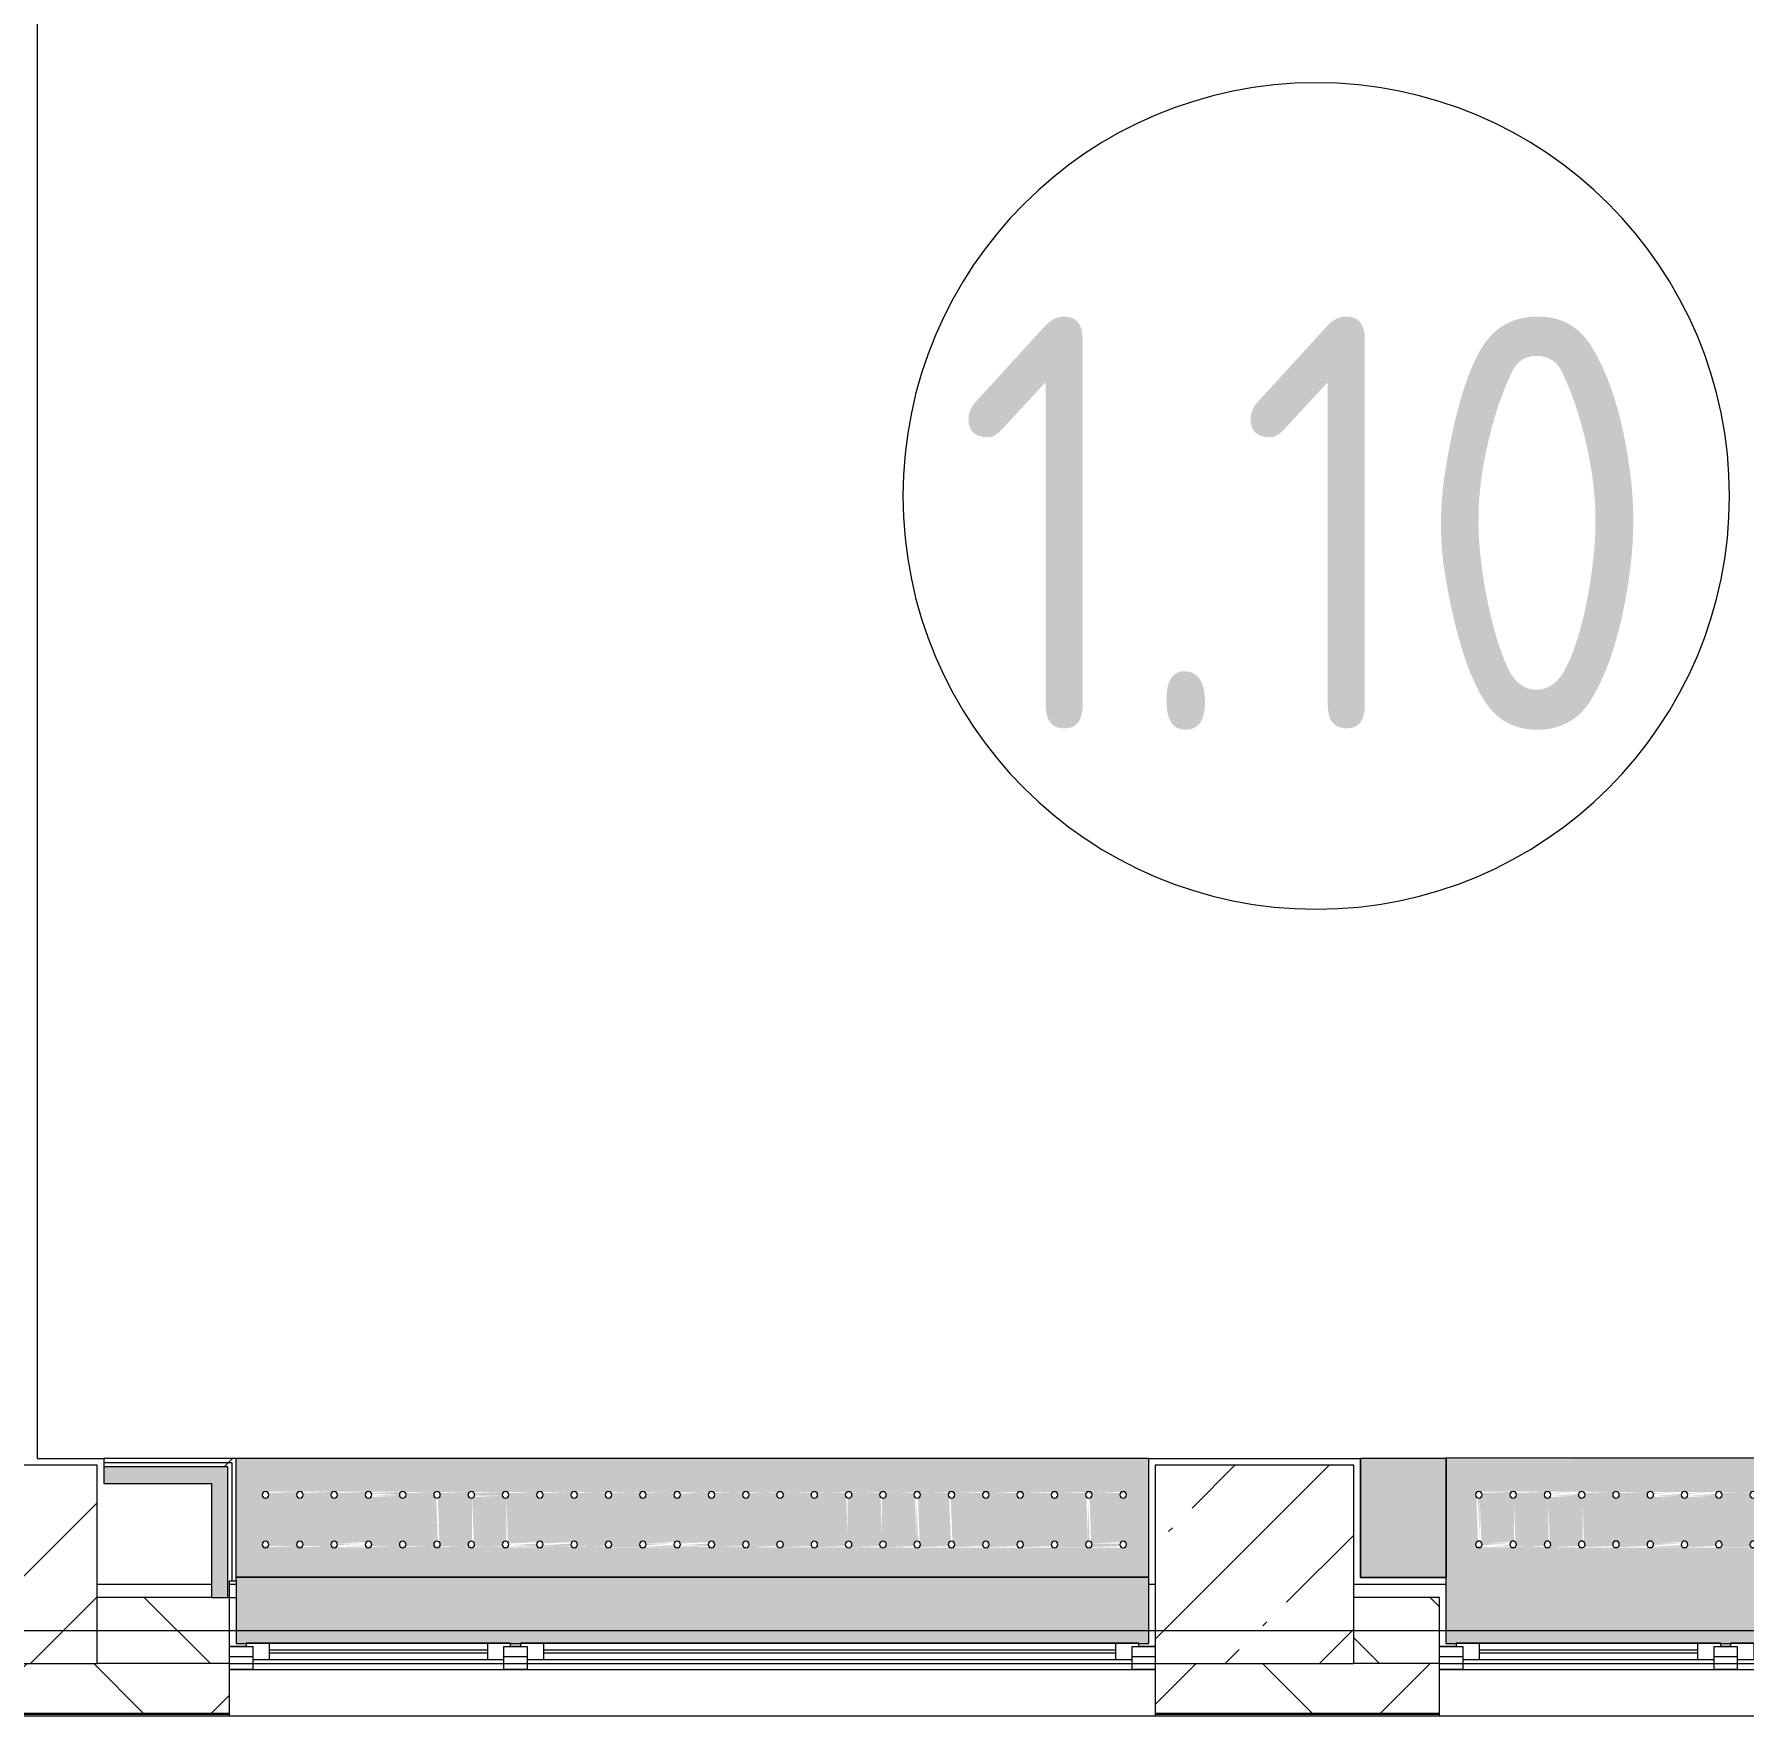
# Model space of a CAD drawing. Header units: millimetres. Extents: x 54725 to 263872, y -8553 to 29614.
# Drawn here: x 166481 to 171652, y -258 to 4829 of the extents above; entities that cross this region are included whole.
import ezdxf

# ---------------------------------------------------------------- set-up
doc = ezdxf.new("R2010")
doc.units = ezdxf.units.MM
for name, color, linetype, lineweight in [('A-AREA-IDEN', 7, 'Continuous', 9), ('A-GLAZ-2', 7, 'Continuous', 5), ('A-WALL', 7, 'Continuous', 9), ('A-WALL-4', 7, 'Continuous', 5), ('I-WALL-3', 7, 'Continuous', 5), ('S-COLS', 7, 'Continuous', 5), ('Знаки', 7, 'Continuous', 5), ('Оси', 7, 'Continuous', 9)]:
    doc.layers.add(name, color=color, linetype=linetype, lineweight=lineweight)
for name, color, linetype, lineweight, true_color in [('A-FLOR-1', 7, 'Continuous', 5, 0xaaaaaa), ('I-WALL-1', 7, 'Continuous', 5, 0xe7e7e7), ('I-WALL-2', 7, 'Continuous', 9, 0xe7e7e7), ('Знаки-3', 7, 'Continuous', 5, 0xd7cfbf)]:
    doc.layers.add(name, color=color, linetype=linetype, lineweight=lineweight, true_color=true_color)
doc.styles.add('GOST Common_3', font='GOST_Common.ttf', dxfattribs={"width": 0.9, "height": 1250})
pattern_1 = [(135, (136861.56, 0), (-176.7767, -176.7767), [])]
pattern_2 = [(45, (136861.56, 0), (-530.33, 530.33), []), (135, (136861.56, 0), (-530.33, -530.33), [])]

# ---------------------------------------------------------------- blocks, each defined once
blk = doc.blocks.new('BSC_Колонна _Прямоугольная - 600х600-V113-Общий план 1 этажа с размещением фрагментов 1_10-1_12')
at = {"layer": 'S-COLS'}
h = blk.add_hatch(dxfattribs=at)
h.set_pattern_fill('FP_70', color=256, style=0, pattern_type=2)
h.set_pattern_definition([(45, (-29509.74, -200), (-285.123, 285.123), []), (45, (-29224.6, -200), (-285.123, 285.123), [504.031, -100.806, 16.764, -84.042])])
h.paths.add_polyline_path([(300, -300), (300, 300), (-300, 300), (-300, -300), (-34.6, -300)])
for p, q in [((300, 300), (-300, 300)), ((-300, 300), (-300, -300)), ((300, -300), (300, 300)), ((-300, -300), (300, -300))]:
    blk.add_line(p, q, dxfattribs=at)
blk = doc.blocks.new('BSC_Колонна _Прямоугольная - 600х600-V145-Общий план 1 этажа с размещением фрагментов 1_10-1_12')
at = {"layer": 'S-COLS'}
h = blk.add_hatch(dxfattribs=at)
h.set_pattern_fill('FP_102', color=256, style=0, pattern_type=2)
h.set_pattern_definition([(45, (-33310, -200), (-285.123, 285.123), []), (45, (-33024.88, -200), (-285.123, 285.123), [504.031, -100.806, 16.764, -84.042])])
h.paths.add_polyline_path([(300, -300), (300, 300), (-300, 300), (-300, -300), (-164.1, -300)])
for p, q in [((300, 300), (-300, 300)), ((-300, 300), (-300, -300)), ((300, -300), (300, 300)), ((-300, -300), (300, -300))]:
    blk.add_line(p, q, dxfattribs=at)
blk = doc.blocks.new('120_Окно_СКБ_2Ст - 120_Окно_СКБ_2Ст 2100х2500 _мал створка справа_-V157-Общий план 1 этажа с размещением фрагментов 1_10-1_12')
at = {"layer": 'A-GLAZ-2'}
for p, q in [((-1050, -127), (-1050, -57)), ((-1050, -57), (-980, -57)), ((1050, -57), (-1050, -57)), ((-980, -57), (-980, -127)), ((150, -87), (-980, -87)), ((-980, -87), (-980, -127)), ((-930, -137), (-930, -87)), ((100, -137), (100, -87)), ((150, -127), (150, -57)), ((150, -57), (220, -57)), ((150, -127), (150, -87)), ((220, -57), (220, -127)), ((980, -87), (220, -87)), ((220, -87), (220, -127)), ((270, -137), (270, -87)), ((930, -137), (930, -87)), ((980, -127), (980, -57)), ((980, -57), (1050, -57)), ((980, -127), (980, -87)), ((1050, -57), (1050, -127)), ((-980, -127), (-1050, -127)), ((-1050, -127), (-1000, -127)), ((-980, -127), (-1000, -127)), ((-1000, -127), (-1000, -137)), ((-1000, -137), (170, -137)), ((170, -137), (-1000, -137)), ((-930, -107), (100, -107)), ((100, -117), (-930, -117)), ((220, -127), (150, -127)), ((170, -127), (150, -127)), ((170, -127), (200, -127)), ((170, -137), (170, -127)), ((220, -127), (200, -127)), ((200, -127), (200, -137)), ((200, -137), (1000, -137)), ((1000, -137), (200, -137)), ((270, -107), (930, -107)), ((930, -117), (270, -117)), ((1050, -127), (980, -127)), ((1000, -127), (980, -127)), ((1000, -127), (1050, -127)), ((1000, -137), (1000, -127))]:
    blk.add_line(p, q, dxfattribs=at)
blk = doc.blocks.new('120_Окно_СКБ_2Ст - 120_Окно_СКБ_2Ст 2800х2500_створка_-22445922-Общий план 1 этажа с размещением фрагментов 1_10-1_12')
at = {"layer": 'A-GLAZ-2'}
for p, q in [((-1400, -127), (-1400, -57)), ((-1400, -57), (-1330, -57)), ((1400, -57), (-1400, -57)), ((-1330, -57), (-1330, -127)), ((500, -87), (-1330, -87)), ((-1330, -87), (-1330, -127)), ((-1280, -137), (-1280, -87)), ((450, -137), (450, -87)), ((500, -127), (500, -57)), ((500, -57), (570, -57)), ((500, -127), (500, -87)), ((570, -57), (570, -127)), ((1330, -87), (570, -87)), ((570, -87), (570, -127)), ((620, -137), (620, -87)), ((1280, -137), (1280, -87)), ((1330, -127), (1330, -57)), ((1330, -57), (1400, -57)), ((1330, -127), (1330, -87)), ((1400, -57), (1400, -127)), ((-1330, -127), (-1400, -127)), ((-1400, -127), (-1350, -127)), ((-1330, -127), (-1350, -127)), ((-1350, -127), (-1350, -137)), ((-1350, -137), (520, -137)), ((520, -137), (-1350, -137)), ((-1280, -107), (450, -107)), ((450, -117), (-1280, -117)), ((570, -127), (500, -127)), ((520, -127), (500, -127)), ((520, -127), (550, -127)), ((520, -137), (520, -127)), ((570, -127), (550, -127)), ((550, -127), (550, -137)), ((550, -137), (1350, -137)), ((1350, -137), (550, -137)), ((620, -107), (1280, -107)), ((1280, -117), (620, -117)), ((1400, -127), (1330, -127)), ((1350, -127), (1330, -127)), ((1350, -127), (1400, -127)), ((1350, -137), (1350, -127))]:
    blk.add_line(p, q, dxfattribs=at)
blk = doc.blocks.new('Зашивка радиатора_ с перфорацией М4 - Зашивка радиатора_ с перфорацией М4-30943701-Общий план 1 этажа с размещением фрагментов 1_10-1_12')
at = {"layer": 'Знаки-3'}
blk.add_hatch(color=256, dxfattribs=at).paths.add_polyline_path([(-400, 380), (-430, 379), (-430, 180), (2330, 180), (2330, 380), (-400, 379)])
h = blk.add_hatch(color=256, dxfattribs=at)
h.paths.add_polyline_path([(462.9, 180), (-430, 180), (-430, -179.9), (2330, -179), (2330, 180), (987.3, 180)])
h.paths.add_polyline_path([(2024.1, 77.8), (2024.1, 82.9), (1939.7, 77.8)])
h.paths.add_polyline_path([(1835.9, -67.1), (1835.9, -72.2), (1920.3, -67.1)])
h.paths.add_polyline_path([(-258.4, 77.8), (-255.8, 87.4), (-258.9, 89), (-343.8, 85.4), (-342.8, 77.8)])
h.paths.add_polyline_path([(62.5, 90.4), (2249.9, 85.4), (2249.9, 75.4), (2241.2, 70.4), (2232.6, 75.4), (2232.6, 85.4), (2231.2, 89), (2146.2, 85.4), (2146.2, 75.4), (2137.5, 70.4), (2128.8, 75.4), (2128.8, 85.4), (2127.3, 89), (2042.4, 85.4), (2042.4, 75.4), (2033.7, 70.4), (2025.1, 75.4), (2024.1, 77.8), (1937.1, 73.3), (1927.4, 70.7), (1920.3, 77.8), (1924.7, 88.8), (1920, 89), (1834.9, 85.4), (1834.9, 75.4), (1826.2, 70.4), (1817.6, 75.4), (1817.6, 85.4), (1816.2, 89), (1731.2, 85.4), (1731.2, 75.4), (1722.5, 70.4), (1719.9, 70.7), (1725.1, -60), (1732.2, -67.1), (1727.8, -78.1), (1732.2, -78.3), (1817.6, -74.6), (1817.6, -64.6), (1826.2, -59.6), (1834.9, -64.6), (1836.2, -67), (1922.9, -62.6), (1932.6, -60), (1939.7, -67.1), (1935.3, -78.1), (1939.7, -78.3), (2025.1, -74.6), (2025.1, -64.6), (2033.7, -59.6), (2042.4, -64.6), (2042.4, -74.6), (2043.4, -78.3), (2128.8, -74.6), (2128.8, -64.6), (2137.5, -59.6), (2146.2, -64.6), (2146.2, -74.6), (2147.2, -78.3), (2232.6, -74.6), (2232.6, -64.6), (2241.2, -59.6), (2249.9, -64.6), (2249.9, -74.6), (2241.2, -79.6), (2238.7, -79.3), (-361.2, -74.6), (-361.2, -64.6), (-352.5, -59.6), (-343.8, -64.6), (-343.8, -74.6), (-342.5, -78.3), (-257.4, -74.6), (-257.4, -64.6), (-251.3, -60), (-255.8, 73.3), (-258.8, 77.8), (-345.4, 73.3), (-355.1, 70.7), (-362.2, 77.8), (-359.6, 87.4), (-349.9, 90), (-41.3, 90.4)])
h.paths.add_polyline_path([(902.2, 82.9), (902.2, 77.8), (986.6, 82.9)])
h.paths.add_polyline_path([(987.6, 89), (901.2, 85.4), (902.5, 83), (989.2, 87.4), (989.1, 89)])
h.paths.add_polyline_path([(1401.6, 89), (1316.2, 85.4), (1317.2, 77.8), (1401.6, 82.9), (1402.6, 89)])
h.paths.add_polyline_path([(1420.9, 82.9), (1420.9, 77.8), (1505.3, 82.9)])
h.paths.add_polyline_path([(1420.9, 89), (1419.9, 85.4), (1420.9, 82.9), (1507.9, 87.4), (1505, 89)])
h.paths.add_polyline_path([(1090.3, 77.8), (1090.3, 82.9), (1005.9, 77.8)])
h.paths.add_polyline_path([(272.6, 70.7), (267.4, 70.7), (272.6, -60)])
h.paths.add_polyline_path([(376.3, 70.7), (366.7, 73.3), (364.1, 82.9), (364.1, 89), (278.7, 85.4), (277.3, 73.7), (272.6, 70.7), (277.1, -62.6), (279.7, -72.2), (280, -78.3), (365.1, -74.6), (365.1, -64.6), (373.7, -59.6), (376.3, -60)])
h.paths.add_polyline_path([(480.1, 70.7), (470.4, 73.3), (467.8, 82.9), (467.8, 89), (382.4, 85.4), (382.4, 75.4), (376.3, 70.7), (380.8, -62.6), (383.4, -72.2), (383.7, -78.3), (468.8, -74.6), (468.8, -64.6), (477.5, -59.6), (480.1, -60)])
h.paths.add_polyline_path([(1524.7, -67.1), (1522.1, -76.7), (1524.7, -78.3), (1610.1, -74.6), (1609.1, -67.1)])
h.paths.add_polyline_path([(1616.2, -60), (1626.8, -63.9), (1628.4, -72.2), (1628.4, -78.3), (1713.8, -74.6), (1713.8, -64.6), (1719.9, -59.6), (1715.4, 73.3), (1712.8, 82.9), (1712.5, 89), (1627.4, 85.4), (1627.4, 75.4), (1618.7, 70.4), (1616.2, 70.7)])
h.paths.add_polyline_path([(1512.4, -60), (1522.1, -62.6), (1525, -67), (1611.7, -62.6), (1616.1, -59.6), (1611.2, 73.9), (1609.1, 82.9), (1608.1, 89), (1523.7, 85.4), (1523.7, 75.4), (1515, 70.4), (1512.4, 70.7)])
h.paths.add_polyline_path([(1109.7, 89), (1108.7, 85.4), (1108.7, 75.4), (1100, 70.4), (1091.3, 75.4), (1090.3, 77.8), (1003.3, 73.3), (993.7, 70.7), (986.2, 77.8), (899.6, 73.3), (889.9, 70.7), (882.8, 77.8), (885.4, 87.4), (882.8, 89), (797.4, 85.4), (797.4, 75.4), (788.7, 70.4), (780.1, 75.4), (780.1, 85.4), (779.1, 89), (693.7, 85.4), (693.7, 75.4), (685, 70.4), (676.3, 75.4), (676.3, 85.4), (675.3, 89), (589.9, 85.4), (589.9, 75.4), (581.2, 70.4), (572.6, 75.4), (572.6, 85.4), (571.6, 89), (486.2, 85.4), (485.8, 74.9), (480.1, 70.7), (484.6, -62.6), (487.2, -72.2), (487.5, -78.3), (572.6, -74.6), (572.6, -64.6), (581.2, -59.6), (589.9, -64.6), (589.9, -74.6), (591.2, -78.3), (676.3, -74.6), (676.3, -64.6), (685, -59.6), (693.7, -64.6), (693.7, -74.6), (695, -78.3), (780.1, -74.6), (780.1, -64.6), (788.7, -59.6), (797.4, -64.6), (797.4, -74.6), (798.7, -78.3), (883.8, -74.6), (883.8, -64.6), (892.5, -59.6), (901.2, -64.6), (901.2, -74.6), (902.5, -78.3), (986.7, -72.5), (987.6, -64.6), (996.2, -59.6), (1004.9, -64.6), (1004.9, -74.6), (1005.9, -78.3), (1091.3, -74.6), (1091.3, -64.6), (1100, -59.6), (1108.7, -64.6), (1108.7, -74.6), (1109.7, -78.3), (1195.1, -74.6), (1195.1, -64.6), (1203.7, -59.6), (1212.4, -64.6), (1212.4, -74.6), (1213.4, -78.3), (1298.8, -74.6), (1298.8, -64.6), (1307.5, -59.6), (1316.2, -64.6), (1316.2, -74.6), (1317.2, -78.3), (1402.6, -74.6), (1402.6, -64.6), (1411.2, -59.6), (1419.9, -64.6), (1419.9, -74.6), (1420.9, -78.3), (1506.3, -74.6), (1506.3, -64.6), (1512.4, -59.6), (1507.9, 73.3), (1505.3, 77.8), (1418.3, 73.3), (1408.7, 70.7), (1401.6, 77.8), (1314.6, 73.3), (1304.9, 70.7), (1297.8, 77.8), (1302.2, 88.8), (1297.5, 89), (1212.4, 85.4), (1212.4, 75.4), (1203.7, 70.4), (1195.1, 75.4), (1195.1, 85.4), (1193.7, 89), (1186.9, 89)])
h.paths.add_polyline_path([(-246.2, 70.7), (-251.3, 70.7), (-246.2, -60)])
h.paths.add_polyline_path([(-243.4, 89), (-240.1, 85.4), (-240.1, 75.4), (-246.2, 70.7), (-241.7, -62.6), (-239.1, -72.2), (-238.8, -78.3), (-153.7, -74.6), (-153.7, -64.6), (-145, -59.6), (-136.3, -64.6), (-136.3, -74.6), (-135, -78.3), (-49.9, -74.6), (-49.9, -64.6), (-41.3, -59.6), (-32.6, -64.6), (-32.6, -74.6), (-31.3, -78.3), (53.8, -74.6), (53.8, -64.6), (62.5, -59.6), (71.2, -64.6), (71.2, -74.6), (72.5, -78.3), (157.6, -74.6), (157.6, -64.6), (166.2, -59.6), (168.8, -60), (163.7, 70.7), (156.6, 77.8), (159.2, 87.4), (156.6, 89), (71.2, 85.4), (71.2, 75.4), (62.5, 70.4), (53.8, 75.4), (53.8, 85.4), (52.8, 89), (-32.6, 85.4), (-32.6, 75.4), (-41.3, 70.4), (-49.9, 75.4), (-49.9, 85.4), (-50.9, 89), (-136.3, 85.4), (-136.3, 75.4), (-145, 70.4), (-153.7, 75.4), (-153.7, 85.4), (-154.7, 89), (-241.7, 89)])
h.paths.add_polyline_path([(265, 89), (174.9, 85.4), (174.9, 75.4), (168.8, 70.7), (173.3, -62.6), (175.9, -72.2), (176.2, -78.3), (261.3, -74.6), (261.3, -64.6), (267.4, -60), (262.9, 73.3), (260.3, 82.9), (262.9, 87.4)])
h.paths.add_polyline_path([(1939.7, 89), (1938.7, 85.4), (1939.7, 82.9), (2026.7, 87.4), (2023.7, 89)])
h.paths.add_polyline_path([(1005.9, 89), (1004.9, 85.4), (1005.9, 82.9), (1092.9, 87.4), (1090, 89)])
h.paths.add_polyline_path([(1835.9, -72.2), (1835.9, -78.3), (1921.3, -74.6), (1920, -72.2)])
at = {"layer": 'Знаки'}
for p, q in [((-400, 380), (-430, 380)), ((-430, 380), (-430, 180)), ((1500, 380), (1470, 380)), ((2330, 380), (2300, 380)), ((2330, 191), (2330, 380)), ((-430, 180), (2330, 180)), ((2330.2, 180), (-430, 180)), ((-430, 180), (-430, -179.9)), ((-430, -179.9), (2330.2, -179.9))]:
    blk.add_line(p, q, dxfattribs=at)
for centre, start, end in [((-352.5, 80.4), 0, 180), ((-352.5, 80.4), 180, 0), ((-248.8, 80.4), 0, 180), ((-248.8, 80.4), 180, 0), ((-145, 80.4), 0, 180), ((-145, 80.4), 180, 0), ((-41.3, 80.4), 0, 180), ((-41.3, 80.4), 180, 0), ((62.5, 80.4), 0, 180), ((62.5, 80.4), 180, 0), ((166.2, 80.4), 0, 180), ((166.2, 80.4), 180, 0), ((270, 80.4), 0, 180), ((270, 80.4), 180, 360), ((373.7, 80.4), 0, 180), ((373.7, 80.4), 180, 0), ((477.5, 80.4), 0, 180), ((477.5, 80.4), 180, 360), ((581.2, 80.4), 0, 180), ((581.2, 80.4), 180, 0), ((685, 80.4), 0, 180), ((685, 80.4), 180, 0), ((788.7, 80.4), 0, 180), ((788.7, 80.4), 180, 360), ((892.5, 80.4), 0, 180), ((892.5, 80.4), 180, 0), ((996.2, 80.4), 0, 180), ((996.2, 80.4), 180, 360), ((1100, 80.4), 0, 180), ((1100, 80.4), 180, 0), ((1203.7, 80.4), 0, 180), ((1203.7, 80.4), 180, 0), ((1307.5, 80.4), 0, 180), ((1307.5, 80.4), 180, 360), ((1411.2, 80.4), 0, 180), ((1411.2, 80.4), 180, 0), ((1515, 80.4), 0, 180), ((1515, 80.4), 180, 0), ((1618.7, 80.4), 0, 180), ((1618.7, 80.4), 180, 0), ((1722.5, 80.4), 0, 180), ((1722.5, 80.4), 180, 0), ((1826.2, 80.4), 0, 180), ((1826.2, 80.4), 180, 360), ((1930, 80.4), 0, 180), ((1930, 80.4), 180, 0), ((2033.7, 80.4), 0, 180), ((2033.7, 80.4), 180, 0), ((2137.5, 80.4), 0, 180), ((2137.5, 80.4), 180, 0), ((2241.2, 80.4), 0, 180), ((2241.2, 80.4), 180, 0), ((-352.5, -69.6), 0, 180), ((-352.5, -69.6), 180, 0), ((-248.8, -69.6), 0, 180), ((-248.8, -69.6), 180, 0), ((-145, -69.6), 0, 180), ((-145, -69.6), 180, 0), ((-41.3, -69.6), 0, 180), ((-41.3, -69.6), 180, 0), ((62.5, -69.6), 0, 180), ((62.5, -69.6), 180, 0), ((166.2, -69.6), 0, 180), ((166.2, -69.6), 180, 0), ((270, -69.6), 0, 180), ((270, -69.6), 180, 0), ((373.7, -69.6), 0, 180), ((373.7, -69.6), 180, 0), ((477.5, -69.6), 0, 180), ((477.5, -69.6), 180, 0), ((581.2, -69.6), 0, 180), ((581.2, -69.6), 180, 0), ((685, -69.6), 0, 180), ((685, -69.6), 180, 0), ((788.7, -69.6), 0, 180), ((788.7, -69.6), 180, 0), ((892.5, -69.6), 0, 180), ((892.5, -69.6), 180, 0), ((996.2, -69.6), 0, 180), ((996.2, -69.6), 180, 0), ((1100, -69.6), 0, 180), ((1100, -69.6), 180, 0), ((1203.7, -69.6), 0, 180), ((1203.7, -69.6), 180, 0), ((1307.5, -69.6), 0, 180), ((1307.5, -69.6), 180, 0), ((1411.2, -69.6), 0, 180), ((1411.2, -69.6), 180, 0), ((1515, -69.6), 0, 180), ((1515, -69.6), 180, 0), ((1618.7, -69.6), 0, 180), ((1618.7, -69.6), 180, 0), ((1722.5, -69.6), 0, 180), ((1722.5, -69.6), 180, 0), ((1826.2, -69.6), 0, 180), ((1826.2, -69.6), 180, 0), ((1930, -69.6), 0, 180), ((1930, -69.6), 180, 0), ((2033.7, -69.6), 0, 180), ((2033.7, -69.6), 180, 0), ((2137.5, -69.6), 0, 180), ((2137.5, -69.6), 180, 0), ((2241.2, -69.6), 0, 180), ((2241.2, -69.6), 180, 0)]:
    blk.add_arc(centre, 10, start, end, dxfattribs=at)
blk = doc.blocks.new('Зашивка радиатора_ с перфорацией М5 - Зашивка радиатора_ с перфорацией М5-V264-Общий план 1 этажа с размещением фрагментов 1_10-1_12')
at = {"layer": 'Знаки-3'}
h = blk.add_hatch(color=256, dxfattribs=at)
h.paths.add_polyline_path([(888.4, 380), (888.4, 379.1), (-310, 380), (-310, -179.9), (1747.4, -176.7), (1750, 380), (918.4, 380)])
h.paths.add_polyline_path([(1338.7, 90.4), (1341.3, 90), (1658.7, 85.4), (1658.7, 75.4), (1652.6, 70.7), (1657.1, -62.6), (1659.7, -72.2), (1652.6, -79.3), (1647.4, -79.3), (-226.2, -74.6), (-226.2, -64.6), (-220.1, -59.6), (-224.6, 73.3), (-227.2, 82.9), (-220.1, 90), (-214.9, 90), (1333.5, 90.4)])
h.paths.add_polyline_path([(499.1, 77.8), (499.1, 82.9), (414.7, 77.8)])
h.paths.add_polyline_path([(-116.3, 70.7), (-123.4, 77.8), (-120.8, 87.4), (-123.8, 89), (-208.8, 85.4), (-209.7, 74.2), (-217.5, 70.4), (-220.1, 70.7), (-214.9, -60), (-207.6, -68.9), (-210.4, -76.7), (-207.5, -78.3), (-122.4, -74.6), (-122.4, -64.6), (-116.3, -59.6)])
h.paths.add_polyline_path([(-7.4, 70.7), (-17.1, 73.3), (-19.7, 82.9), (-20, 89), (-105.1, 85.4), (-105.1, 75.4), (-113.8, 70.4), (-116.3, 70.7), (-111.2, -60), (-104.1, -67.1), (-108.4, -78.1), (-103.6, -78.3), (-18.7, -74.6), (-18.7, -64.6), (-10, -59.6), (-7.4, -60)])
h.paths.add_polyline_path([(96.3, 70.7), (86.7, 73.3), (84.1, 82.9), (83.7, 89), (-1.3, 85.4), (-1.3, 75.4), (-7.4, 70.4), (-2.9, -62.6), (-0.3, -72.2), (0, -78.3), (85.1, -74.6), (85.1, -64.6), (93.7, -59.6), (96.3, -60)])
h.paths.add_polyline_path([(200.1, 70.7), (190.4, 73.3), (187.8, 82.9), (187.5, 89), (103.1, 83.6), (102.4, 75.4), (96.3, 70.4), (100.8, -62.6), (103.4, -72.2), (103.7, -78.3), (188.8, -74.6), (189.8, -63.3), (197.5, -59.6), (200.1, -60)])
h.paths.add_polyline_path([(725.9, -67.1), (723.3, -76.7), (730, -78.3), (811.3, -74.6), (810.3, -67.1)])
h.paths.add_polyline_path([(933.4, -67.1), (933.4, -72.2), (1017.8, -67.1)])
h.paths.add_polyline_path([(1037.2, -67.1), (1037.2, -72.2), (1121.6, -67.1)])
h.paths.add_polyline_path([(1348.4, -67.1), (1348.4, -72.2), (1432.8, -67.1)])
h.paths.add_polyline_path([(1647.4, -60), (1652.6, -60), (1647.4, 70.7)])
h.paths.add_polyline_path([(1640.3, 77.8), (1640.3, 82.9), (1555.9, 77.8)])
h.paths.add_polyline_path([(1543.7, -60), (1553.3, -62.6), (1555.9, -72.2), (1555.9, -78.3), (1641.3, -74.6), (1641.3, -64.6), (1647.4, -60), (1641.9, 74.6), (1640, 77.8), (1553.3, 73.3), (1543.7, 70.7)])
h.paths.add_polyline_path([(1439.9, -60), (1449.6, -62.6), (1452.2, -72.2), (1452.2, -78.3), (1537.6, -74.6), (1537.6, -64.6), (1543.7, -60), (1539.2, 73.3), (1536.6, 82.9), (1536.6, 89), (1451.2, 85.4), (1451.2, 75.4), (1442.5, 70.4), (1439.9, 70.7)])
h.paths.add_polyline_path([(1336.2, -60), (1345.8, -62.6), (1348.7, -67), (1435.4, -62.6), (1439.9, -60), (1435.4, 73.3), (1433.2, 83.7), (1432.8, 89), (1347.4, 85.4), (1347.4, 75.4), (1338.7, 70.4), (1336.2, 70.7)])
h.paths.add_polyline_path([(1121.6, 77.8), (1121.6, 82.9), (1037.2, 77.8)])
h.paths.add_polyline_path([(825.3, 89), (828.7, 85.4), (828.7, 75.4), (820, 70.4), (811.3, 75.4), (811.3, 85.4), (810.3, 89), (724.9, 85.4), (724.9, 75.4), (716.2, 70.4), (707.6, 75.4), (707.6, 85.4), (706.2, 89), (621.2, 85.4), (621.2, 75.4), (612.5, 70.4), (603.8, 75.4), (603.8, 85.4), (602.5, 89), (517.4, 85.4), (517.4, 75.4), (508.7, 70.4), (500.1, 75.4), (499.1, 77.8), (412.1, 73.3), (402.4, 70.7), (395.3, 77.8), (399.7, 88.8), (394.9, 89), (309.9, 85.4), (309.9, 75.4), (301.2, 70.4), (292.6, 75.4), (292.6, 85.4), (291.2, 89), (206.2, 85.4), (206.2, 75.4), (200.1, 70.4), (204.6, -62.6), (207.2, -72.2), (207.5, -78.3), (292.6, -74.6), (292.6, -64.6), (301.2, -59.6), (309.9, -64.6), (309.9, -74.6), (311.2, -78.3), (396.3, -74.6), (396.3, -64.6), (405, -59.6), (413.7, -64.6), (413.7, -74.6), (415, -78.3), (500.1, -74.6), (500.1, -64.6), (508.7, -59.6), (517.4, -64.6), (517.4, -74.6), (518.7, -78.3), (603.8, -74.6), (603.8, -64.6), (612.5, -59.6), (621.2, -64.6), (621.2, -74.6), (622.5, -78.3), (707.6, -74.6), (707.6, -64.6), (716.2, -59.6), (724.9, -64.6), (726.2, -67), (812.9, -62.6), (822.6, -60), (829.9, -68.5), (827.1, -76.7), (829.7, -78.3), (915.1, -74.6), (915.1, -64.6), (923.7, -59.6), (932.4, -64.6), (933.7, -67), (1020.4, -62.6), (1030.1, -60), (1037.5, -67), (1124.2, -62.6), (1133.8, -60), (1140.9, -67.1), (1138.3, -76.7), (1140.9, -78.3), (1226.3, -74.6), (1226.3, -64.6), (1235, -59.6), (1243.7, -64.6), (1243.7, -74.6), (1244.7, -78.3), (1330.1, -74.6), (1330.1, -64.6), (1336.2, -60), (1331.7, 73.3), (1329.4, 83.8), (1329.1, 89), (1243.7, 85.4), (1243.7, 75.4), (1235, 70.4), (1226.1, 75.9), (1226.3, 85.4), (1225.3, 89), (1139.9, 85.4), (1139.9, 75.4), (1131.2, 70.4), (1122.6, 75.4), (1121.2, 77.8), (1034.6, 73.3), (1024.9, 70.7), (1017.8, 77.8), (1020.7, 87.6), (1017.8, 89), (932.4, 85.4), (932.4, 75.4), (923.7, 70.4), (915.1, 75.4), (915.1, 85.4), (914.1, 89), (827.1, 89)])
h.paths.add_polyline_path([(503.7, 89), (413.7, 85.4), (414.7, 82.9), (501.7, 87.4), (503.4, 88.8)])
h.paths.add_polyline_path([(1551.2, 89), (1556.2, 83), (1642.9, 87.4), (1640.3, 89), (1551.6, 89)])
h.paths.add_polyline_path([(1032.8, 89), (1036.2, 85.4), (1037.5, 83), (1124.2, 87.4), (1121.6, 89), (1034.6, 89)])
h.paths.add_polyline_path([(1121.6, -72.2), (1037.2, -78.3), (1122.6, -74.6)])
h.paths.add_polyline_path([(1432.8, -72.2), (1348.4, -78.3), (1433.8, -74.6)])
h.paths.add_polyline_path([(1017.8, -72.2), (933.4, -78.3), (1018.8, -74.6)])
at = {"layer": 'Знаки'}
for p, q in [((-281.6, 380), (-310, 380)), ((-310, 380), (-310, -179.9)), ((918.4, 380), (888.4, 380)), ((1750, 380), (1718.4, 380)), ((1750, -179.9), (1750, 380)), ((-310, -179.9), (1750, -179.9))]:
    blk.add_line(p, q, dxfattribs=at)
for centre, start, end in [((-217.5, 80.4), 0, 180), ((-217.5, 80.4), 180, 0), ((-113.8, 80.4), 0, 180), ((-113.8, 80.4), 180, 0), ((-10, 80.4), 0, 180), ((-10, 80.4), 180, 360), ((93.7, 80.4), 0, 180), ((93.7, 80.4), 180, 0), ((197.5, 80.4), 0, 180), ((197.5, 80.4), 180, 0), ((301.2, 80.4), 0, 180), ((301.2, 80.4), 180, 0), ((405, 80.4), 0, 180), ((405, 80.4), 180, 0), ((508.7, 80.4), 0, 180), ((508.7, 80.4), 180, 0), ((612.5, 80.4), 0, 180), ((612.5, 80.4), 180, 0), ((716.2, 80.4), 0, 180), ((716.2, 80.4), 180, 0), ((820, 80.4), 0, 180), ((820, 80.4), 180, 0), ((923.7, 80.4), 0, 180), ((923.7, 80.4), 180, 360), ((1027.5, 80.4), 0, 180), ((1027.5, 80.4), 180, 0), ((1131.2, 80.4), 0, 180), ((1131.2, 80.4), 180, 360), ((1235, 80.4), 0, 180), ((1235, 80.4), 180, 0), ((1338.7, 80.4), 0, 180), ((1338.7, 80.4), 180, 0), ((1442.5, 80.4), 0, 180), ((1442.5, 80.4), 180, 360), ((1546.2, 80.4), 0, 180), ((1546.2, 80.4), 180, 0), ((1650, 80.4), 0, 180), ((1650, 80.4), 180, 360), ((-217.5, -69.6), 0, 180), ((-217.5, -69.6), 180, 0), ((-113.8, -69.6), 0, 180), ((-113.8, -69.6), 180, 0), ((-10, -69.6), 0, 180), ((-10, -69.6), 180, 0), ((93.7, -69.6), 0, 180), ((93.7, -69.6), 180, 0), ((197.5, -69.6), 0, 180), ((197.5, -69.6), 180, 0), ((301.2, -69.6), 0, 180), ((301.2, -69.6), 180, 0), ((405, -69.6), 0, 180), ((405, -69.6), 180, 0), ((508.7, -69.6), 0, 180), ((508.7, -69.6), 180, 0), ((612.5, -69.6), 0, 180), ((612.5, -69.6), 180, 0), ((716.2, -69.6), 0, 180), ((716.2, -69.6), 180, 0), ((820, -69.6), 0, 180), ((820, -69.6), 180, 0), ((923.7, -69.6), 0, 180), ((923.7, -69.6), 180, 0), ((1027.5, -69.6), 0, 180), ((1027.5, -69.6), 180, 0), ((1131.2, -69.6), 0, 180), ((1131.2, -69.6), 180, 0), ((1235, -69.6), 0, 180), ((1235, -69.6), 180, 0), ((1338.7, -69.6), 0, 180), ((1338.7, -69.6), 180, 0), ((1442.5, -69.6), 0, 180), ((1442.5, -69.6), 180, 0), ((1546.2, -69.6), 0, 180), ((1546.2, -69.6), 180, 0), ((1650, -69.6), 0, 180), ((1650, -69.6), 180, 0)]:
    blk.add_arc(centre, 10, start, end, dxfattribs=at)
blk = doc.blocks.new('Зашивка без перфорации М3 - М3_3-30974608-Общий план 1 этажа с размещением фрагментов 1_10-1_12')
at = {"layer": 'Знаки-3'}
blk.add_hatch(color=256, dxfattribs=at).paths.add_polyline_path([(-176.4, 180), (-430, 180), (-427.4, -179.9), (-169.8, -179), (-169.8, 180)])
at = {"layer": 'Знаки'}
for p, q in [((-169.8, 180), (-430, 180)), ((-430, 180), (-430, -179.9)), ((-169.8, -179.9), (-169.8, 180)), ((-430, -179.9), (-169.8, -179.9))]:
    blk.add_line(p, q, dxfattribs=at)
blk = doc.blocks.new('Марка_Помещения - Номер-25198446-Общий план 1 этажа с размещением фрагментов 1_10-1_12')
at = {"layer": 'A-AREA-IDEN'}
for start, end in [(360, 180), (180, 360)]:
    blk.add_arc((0, 0), 2.5, start, end, dxfattribs=at)

msp = doc.modelspace()

# ---------------------------------------------------------------- hatches: boundary and pattern name
at = {"layer": 'A-WALL-4'}
h = msp.add_hatch(dxfattribs=at)
h.set_pattern_fill('FP_62', color=256, style=0, pattern_type=2)
h.set_pattern_definition(pattern_1)
h.paths.add_polyline_path([(166861.1, -100), (167071.6, -100), (167071.6, 100), (166671.3, 100), (166671.3, -100)])
h = msp.add_hatch(dxfattribs=at)
h.set_pattern_fill('FP_62', color=256, style=0, pattern_type=2)
h.set_pattern_definition(pattern_1)
h.paths.add_polyline_path([(170471.6, -100), (170731.6, -100), (170731.6, 100), (170471.6, 100), (170471.6, -99.8)])
h.paths.add_polyline_path([(172831.6, -100), (173951.6, -100), (173951.6, 100), (172831.6, 100), (172831.6, -80)])
h = msp.add_hatch(dxfattribs=at)
h.set_pattern_fill('FP_84', color=256, style=0, pattern_type=2)
h.set_pattern_definition([(45, (136861.56, 0), (-353.5534, 353.5534), []), (135, (136861.56, 0), (-353.5534, -353.5534), [])])
h.paths.add_polyline_path([(207240, -250), (207521.6, -250), (207521.6, -100), (203921.6, -100), (203921.6, -250), (205142.4, -250)])
h.paths.add_polyline_path([(209141.6, -250), (209141.6, -100), (208421.6, -101.8), (208421.6, -250)])
h.paths.add_polyline_path([(210841.6, -250), (212561.6, -250), (212561.6, -100), (210841.6, -100)])
h.paths.add_polyline_path([(201121.6, -250), (201121.6, -100), (200571.6, -100), (200571.6, -250), (200947.2, -250)])
h.paths.add_polyline_path([(196121.6, -250), (196871.6, -250), (196871.6, -100), (196121.6, -100), (196121.6, -132.4)])
h.paths.add_polyline_path([(198471.6, -250), (198471.6, -100), (197771.6, -100), (197771.6, -250)])
h.paths.add_polyline_path([(194021.6, -250), (194021.6, -100), (193271.6, -100), (193271.6, -250)])
h.paths.add_polyline_path([(203021.6, -250), (203021.6, -100), (202021.6, -100), (202021.6, -250)])
h.paths.add_polyline_path([(186263.9, -250), (186633.1, -250), (186633.1, -100), (185921.6, -100), (185921.6, -250)])
h.paths.add_polyline_path([(185021.6, -250), (185021.6, -100), (184271.6, -100), (184271.6, -250)])
h.paths.add_polyline_path([(190171.6, -250), (190171.6, -100), (188733.1, -100), (188733.1, -250)])
h.paths.add_polyline_path([(181171.6, -250), (181171.6, -100), (179599.1, -100), (179599.1, -250), (179971.1, -250)])
h.paths.add_polyline_path([(170731.6, -250), (170731.6, -100), (169871.6, -100), (169871.6, -250)])
h.paths.add_polyline_path([(176801.6, -250), (177499.1, -250), (177499.1, -100), (176801.6, -100), (176801.6, -180.4)])
h.paths.add_polyline_path([(174851.6, -250), (175901.6, -250), (175901.6, -100), (174851.6, -100), (174851.6, -185.3)])
h.paths.add_polyline_path([(167071.6, -250), (167071.6, -100), (166071.3, -100), (166071.3, -250)])
h.paths.add_polyline_path([(172831.6, -250), (173951.6, -250), (173951.6, -100), (172831.6, -100), (172831.6, -190.3)])
h.paths.add_polyline_path([(164171.6, -250), (165171.3, -250), (165171.3, -100), (164171.6, -100), (164171.6, -211.8)])
h.paths.add_polyline_path([(163271.6, -250), (163271.6, -100), (162296.6, -100), (162296.6, -250), (163190.3, -250)])
h.paths.add_polyline_path([(159496.6, -250), (159496.6, -100), (158471.6, -100), (158471.6, -250), (158995.1, -250)])
h.paths.add_polyline_path([(157571.6, -250), (157571.6, -100), (156221.6, -100), (156221.6, -250), (156897.4, -250)])
h.paths.add_polyline_path([(153371.6, -250), (154121.6, -250), (154121.6, -100), (153371.6, -100), (153371.6, -238.7)])
h.paths.add_polyline_path([(152471.6, -250), (152471.6, -100), (151721.6, -100), (151721.6, -250)])
h.paths.add_polyline_path([(148871.6, -250), (149621.6, -248), (149621.6, -100), (148871.6, -100), (148871.6, -249.9)])
h.paths.add_polyline_path([(136971.6, -250), (140591.6, -250), (140591.6, -100), (136601.6, -100), (136601.6, -250), (136751.6, -250)])
h.paths.add_polyline_path([(143691.6, -250), (145121.3, -250), (145121.3, -100), (143691.6, -100), (143691.6, -115.9)])
h.paths.add_polyline_path([(146021.3, -250), (146771.6, -250), (146771.6, -100), (146021.3, -100), (146021.3, -115.9)])
at = {"layer": 'I-WALL-1'}
msp.add_hatch(color=256, dxfattribs=at).paths.add_polyline_path([(166861.1, 445), (167016.6, 445), (167016.6, 495), (166691.3, 495), (166691.3, 445)])
at = {"layer": 'I-WALL-2'}
msp.add_hatch(color=256, dxfattribs=at).paths.add_polyline_path([(167016.6, 100), (167066.6, 100), (167066.6, 495), (167016.6, 495), (167016.6, 115.8)])
at = {"layer": 'I-WALL-3'}
h = msp.add_hatch(dxfattribs=at)
h.set_pattern_fill('FP_190', color=256, style=0, pattern_type=2)
h.set_pattern_definition(pattern_2)
h.paths.add_polyline_path([(167066.6, 507.5), (167079.1, 507.5), (167079.1, 520), (166691.3, 520), (166691.3, 507.5), (167016.6, 507.5)])
h = msp.add_hatch(dxfattribs=at)
h.set_pattern_fill('FP_190', color=256, style=0, pattern_type=2)
h.set_pattern_definition(pattern_2)
h.paths.add_polyline_path([(167082.3, 150), (167091.6, 150), (167091.2, 161), (167079.1, 155.2), (167082, 150)])
h.paths.add_polyline_path([(167079.1, 159.8), (167091.6, 161.8), (167091.3, 520), (167079.1, 520), (167079.1, 159.9)])
h = msp.add_hatch(dxfattribs=at)
h.set_pattern_fill('FP_190', color=256, style=0, pattern_type=2)
h.set_pattern_definition(pattern_2)
h.paths.add_polyline_path([(167016.6, 495), (167066.6, 495), (167066.1, 507.5), (166691.3, 507.5), (166691.3, 495), (166861.1, 495)])
h = msp.add_hatch(dxfattribs=at)
h.set_pattern_fill('FP_190', color=256, style=0, pattern_type=2)
h.set_pattern_definition(pattern_2)
h.paths.add_polyline_path([(167066.6, 100), (167071.6, 100), (167071.6, 150), (167079.1, 155.4), (167079.1, 507.5), (167066.6, 507.5), (167066.6, 114.6)])

# ---------------------------------------------------------------- linework, layer by layer
at = {"layer": 'A-FLOR-1'}
for p, q in [((166490.3, 7280), (166490.3, 520)), ((166490.3, 520), (166691.3, 520)), ((169851.6, 520), (170491.6, 520)), ((170491.6, 520), (170491.6, 160)), ((170491.6, 160), (170750, 160))]:
    msp.add_line(p, q, dxfattribs=at)
at = {"layer": 'A-WALL'}
for p, q in [((167079.1, 507.5), (166691.3, 507.5)), ((167066.6, 495), (166691.3, 495)), ((167066.6, 100), (167066.6, 495)), ((167079.1, 150), (167079.1, 507.5)), ((167071.6, -100), (166671.3, -100)), ((170731.6, -100), (170471.6, -100)), ((166071.3, -250), (167071.6, -250)), ((166071.3, -253), (167071.6, -253)), ((169871.6, -250), (170731.6, -250)), ((169871.6, -253), (170731.6, -253))]:
    msp.add_line(p, q, dxfattribs=at)
at = {"layer": 'A-WALL-4'}
for p, q in [((167016.6, 100), (166671.3, 100)), ((167071.6, -258), (167071.6, 100)), ((170731.6, 100), (170471.6, 100)), ((170731.6, -258), (170731.6, 100)), ((167071.6, -100), (169871.6, -100)), ((169871.6, -100), (169871.6, -258)), ((170731.6, -100), (172831.6, -100)), ((158471.6, -258), (174851.6, -258))]:
    msp.add_line(p, q, dxfattribs=at)
at = {"layer": 'I-WALL-3'}
for p, q in [((167091.6, 520), (166691.3, 520)), ((166691.3, 520), (166691.3, 445)), ((167091.6, 150), (167091.6, 520)), ((166691.3, 445), (167016.6, 445)), ((167016.6, 445), (167016.6, 100)), ((166671.3, 140), (167016.6, 140)), ((167070.6, 140), (167091.6, 140)), ((167071.6, 100), (167071.6, 150)), ((167071.6, 150), (167091.6, 150)), ((169851.6, 140), (169871.6, 140)), ((170471.6, 140), (170750, 140)), ((167016.6, 100), (167091.6, 100)), ((167141.6, -80), (167071.6, -80)), ((167971.6, -80), (167901.6, -80)), ((169871.6, -80), (169801.6, -80)), ((170801.6, -80), (170731.6, -80)), ((171631.6, -80), (171561.6, -80))]:
    msp.add_line(p, q, dxfattribs=at)
at = {"layer": 'Оси'}
msp.add_line((163121.6, 0), (175621.6, 0), dxfattribs=at)

# ---------------------------------------------------------------- block references
at = {"layer": 'A-AREA-IDEN', "xscale": 499.9999999999995, "yscale": 499.9999999999995, "zscale": 499.9999999999995}
msp.add_blockref('Марка_Помещения - Номер-25198446-Общий план 1 этажа с размещением фрагментов 1_10-1_12', (170358.4, 3432.2), dxfattribs=at)
at = {"layer": 'A-GLAZ-2', "rotation": 180}
for name, p in [('120_Окно_СКБ_2Ст - 120_Окно_СКБ_2Ст 2800х2500_створка_-22445922-Общий план 1 этажа с размещением фрагментов 1_10-1_12', (168471.6, -175)), ('120_Окно_СКБ_2Ст - 120_Окно_СКБ_2Ст 2100х2500 _мал створка справа_-V157-Общий план 1 этажа с размещением фрагментов 1_10-1_12', (171781.6, -175))]:
    msp.add_blockref(name, p, dxfattribs=at)
at = {"layer": 'S-COLS'}
for name, p in [('BSC_Колонна _Прямоугольная - 600х600-V113-Общий план 1 этажа с размещением фрагментов 1_10-1_12', (166371.3, 200)), ('BSC_Колонна _Прямоугольная - 600х600-V145-Общий план 1 этажа с размещением фрагментов 1_10-1_12', (170171.6, 200))]:
    msp.add_blockref(name, p, dxfattribs=at)
at = {"layer": 'Знаки', "rotation": 180}
for name, p in [('Зашивка радиатора_ с перфорацией М4 - Зашивка радиатора_ с перфорацией М4-30943701-Общий план 1 этажа с размещением фрагментов 1_10-1_12', (169421.6, 341)), ('Зашивка без перфорации М3 - М3_3-30974608-Общий план 1 этажа с размещением фрагментов 1_10-1_12', (170322.6, 341)), ('Зашивка радиатора_ с перфорацией М5 - Зашивка радиатора_ с перфорацией М5-V264-Общий план 1 этажа с размещением фрагментов 1_10-1_12', (172500, 341.1))]:
    msp.add_blockref(name, p, dxfattribs=at)

# ---------------------------------------------------------------- texts
at = {"layer": 'A-AREA-IDEN', "insert": (169268.3, 3975), "char_height": 1250, "width": 2741.771, "attachment_point": 1, "style": 'GOST Common_3'}
msp.add_mtext('1.10', dxfattribs=at)

doc.saveas('drawing.dxf')
